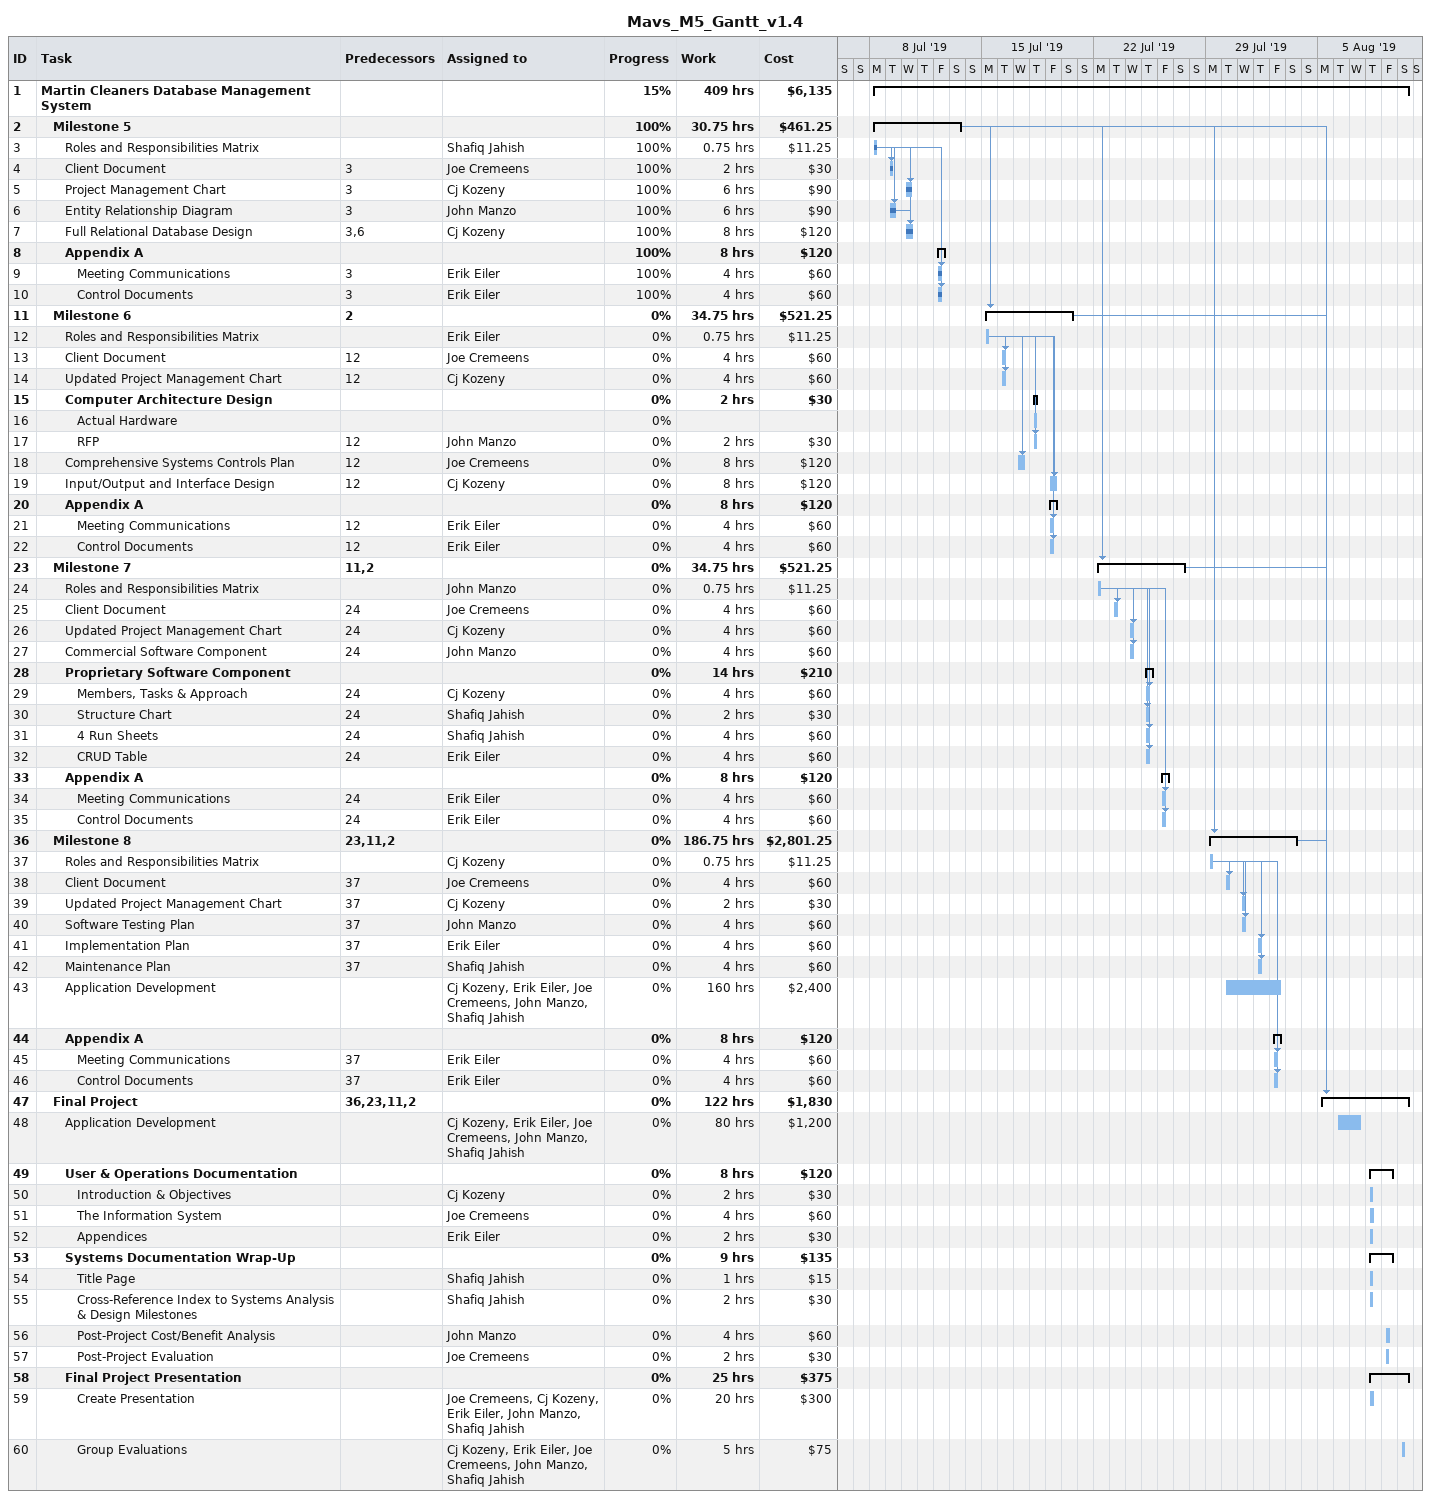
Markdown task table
Mavs_M5_Gantt_v1.4

| ID | Level | Task | Start | Finish | Predecessors | Resources | % complete | Work (h) | Cost ($) |
|---|---|---|---|---|---|---|---|---|---|
| 1 | 1 | **Martin Cleaners Database Management System** | 2019-07-08 | 2019-08-10 |  |  | 15 | 409 | 6135 |
| 2 | 2 | **Milestone 5** | 2019-07-08 | 2019-07-13 |  |  | 100 | 30.75 | 461.25 |
| 3 | 3 | Roles and Responsibilities Matrix | 2019-07-08 | 2019-07-08 |  | Shafiq Jahish | 100 | 0.75 | 11.25 |
| 4 | 3 | Client Document | 2019-07-09 | 2019-07-09 | 3 | Joe Cremeens | 100 | 2 | 30 |
| 5 | 3 | Project Management Chart | 2019-07-10 | 2019-07-10 | 3 | Cj Kozeny | 100 | 6 | 90 |
| 6 | 3 | Entity Relationship Diagram | 2019-07-09 | 2019-07-09 | 3 | John Manzo | 100 | 6 | 90 |
| 7 | 3 | Full Relational Database Design | 2019-07-10 | 2019-07-10 | 3, 6 | Cj Kozeny | 100 | 8 | 120 |
| 8 | 3 | **Appendix A** | 2019-07-12 | 2019-07-12 |  |  | 100 | 8 | 120 |
| 9 | 4 | Meeting Communications | 2019-07-12 | 2019-07-12 | 3 | Erik Eiler | 100 | 4 | 60 |
| 10 | 4 | Control Documents | 2019-07-12 | 2019-07-12 | 3 | Erik Eiler | 100 | 4 | 60 |
| 11 | 2 | **Milestone 6** | 2019-07-15 | 2019-07-20 | 2 |  | 0 | 34.75 | 521.25 |
| 12 | 3 | Roles and Responsibilities Matrix | 2019-07-15 | 2019-07-15 |  | Erik Eiler | 0 | 0.75 | 11.25 |
| 13 | 3 | Client Document | 2019-07-16 | 2019-07-16 | 12 | Joe Cremeens | 0 | 4 | 60 |
| 14 | 3 | Updated Project Management Chart | 2019-07-16 | 2019-07-16 | 12 | Cj Kozeny | 0 | 4 | 60 |
| 15 | 3 | **Computer Architecture Design** | 2019-07-18 | 2019-07-18 |  |  | 0 | 2 | 30 |
| 16 | 4 | Actual Hardware | 2019-07-18 | 2019-07-18 |  |  | 0 |  |  |
| 17 | 4 | RFP | 2019-07-18 | 2019-07-18 | 12 | John Manzo | 0 | 2 | 30 |
| 18 | 3 | Comprehensive Systems Controls Plan | 2019-07-17 | 2019-07-17 | 12 | Joe Cremeens | 0 | 8 | 120 |
| 19 | 3 | Input/Output and Interface Design | 2019-07-19 | 2019-07-19 | 12 | Cj Kozeny | 0 | 8 | 120 |
| 20 | 3 | **Appendix A** | 2019-07-19 | 2019-07-19 |  |  | 0 | 8 | 120 |
| 21 | 4 | Meeting Communications | 2019-07-19 | 2019-07-19 | 12 | Erik Eiler | 0 | 4 | 60 |
| 22 | 4 | Control Documents | 2019-07-19 | 2019-07-19 | 12 | Erik Eiler | 0 | 4 | 60 |
| 23 | 2 | **Milestone 7** | 2019-07-22 | 2019-07-27 | 11, 2 |  | 0 | 34.75 | 521.25 |
| 24 | 3 | Roles and Responsibilities Matrix | 2019-07-22 | 2019-07-22 |  | John Manzo | 0 | 0.75 | 11.25 |
| 25 | 3 | Client Document | 2019-07-23 | 2019-07-23 | 24 | Joe Cremeens | 0 | 4 | 60 |
| 26 | 3 | Updated Project Management Chart | 2019-07-24 | 2019-07-24 | 24 | Cj Kozeny | 0 | 4 | 60 |
| 27 | 3 | Commercial Software Component | 2019-07-24 | 2019-07-24 | 24 | John Manzo | 0 | 4 | 60 |
| 28 | 3 | **Proprietary Software Component** | 2019-07-25 | 2019-07-25 |  |  | 0 | 14 | 210 |
| 29 | 4 | Members, Tasks & Approach | 2019-07-25 | 2019-07-25 | 24 | Cj Kozeny | 0 | 4 | 60 |
| 30 | 4 | Structure Chart | 2019-07-25 | 2019-07-25 | 24 | Shafiq Jahish | 0 | 2 | 30 |
| 31 | 4 | 4 Run Sheets | 2019-07-25 | 2019-07-25 | 24 | Shafiq Jahish | 0 | 4 | 60 |
| 32 | 4 | CRUD Table | 2019-07-25 | 2019-07-25 | 24 | Erik Eiler | 0 | 4 | 60 |
| 33 | 3 | **Appendix A** | 2019-07-26 | 2019-07-26 |  |  | 0 | 8 | 120 |
| 34 | 4 | Meeting Communications | 2019-07-26 | 2019-07-26 | 24 | Erik Eiler | 0 | 4 | 60 |
| 35 | 4 | Control Documents | 2019-07-26 | 2019-07-26 | 24 | Erik Eiler | 0 | 4 | 60 |
| 36 | 2 | **Milestone 8** | 2019-07-29 | 2019-08-03 | 23, 11, 2 |  | 0 | 186.75 | 2801.25 |
| 37 | 3 | Roles and Responsibilities Matrix | 2019-07-29 | 2019-07-29 |  | Cj Kozeny | 0 | 0.75 | 11.25 |
| 38 | 3 | Client Document | 2019-07-30 | 2019-07-30 | 37 | Joe Cremeens | 0 | 4 | 60 |
| 39 | 3 | Updated Project Management Chart | 2019-07-31 | 2019-07-31 | 37 | Cj Kozeny | 0 | 2 | 30 |
| 40 | 3 | Software Testing Plan | 2019-07-31 | 2019-07-31 | 37 | John Manzo | 0 | 4 | 60 |
| 41 | 3 | Implementation Plan | 2019-08-01 | 2019-08-01 | 37 | Erik Eiler | 0 | 4 | 60 |
| 42 | 3 | Maintenance Plan | 2019-08-01 | 2019-08-01 | 37 | Shafiq Jahish | 0 | 4 | 60 |
| 43 | 3 | Application Development | 2019-07-30 | 2019-08-02 |  | Cj Kozeny, Erik Eiler, Joe Cremeens, John Manzo, Shafiq Jahish | 0 | 160 | 2400 |
| 44 | 3 | **Appendix A** | 2019-08-02 | 2019-08-02 |  |  | 0 | 8 | 120 |
| 45 | 4 | Meeting Communications | 2019-08-02 | 2019-08-02 | 37 | Erik Eiler | 0 | 4 | 60 |
| 46 | 4 | Control Documents | 2019-08-02 | 2019-08-02 | 37 | Erik Eiler | 0 | 4 | 60 |
| 47 | 2 | **Final Project** | 2019-08-05 | 2019-08-10 | 36, 23, 11, 2 |  | 0 | 122 | 1830 |
| 48 | 3 | Application Development | 2019-08-06 | 2019-08-07 |  | Cj Kozeny, Erik Eiler, Joe Cremeens, John Manzo, Shafiq Jahish | 0 | 80 | 1200 |
| 49 | 3 | **User & Operations Documentation** | 2019-08-08 | 2019-08-09 |  |  | 0 | 8 | 120 |
| 50 | 4 | Introduction & Objectives | 2019-08-08 | 2019-08-08 |  | Cj Kozeny | 0 | 2 | 30 |
| 51 | 4 | The Information System | 2019-08-08 | 2019-08-08 |  | Joe Cremeens | 0 | 4 | 60 |
| 52 | 4 | Appendices | 2019-08-08 | 2019-08-08 |  | Erik Eiler | 0 | 2 | 30 |
| 53 | 3 | **Systems Documentation Wrap-Up** | 2019-08-08 | 2019-08-09 |  |  | 0 | 9 | 135 |
| 54 | 4 | Title Page | 2019-08-08 | 2019-08-08 |  | Shafiq Jahish | 0 | 1 | 15 |
| 55 | 4 | Cross-Reference Index to Systems Analysis & Design Milestones | 2019-08-08 | 2019-08-08 |  | Shafiq Jahish | 0 | 2 | 30 |
| 56 | 4 | Post-Project Cost/Benefit Analysis | 2019-08-09 | 2019-08-09 |  | John Manzo | 0 | 4 | 60 |
| 57 | 4 | Post-Project Evaluation | 2019-08-09 | 2019-08-09 |  | Joe Cremeens | 0 | 2 | 30 |
| 58 | 3 | **Final Project Presentation** | 2019-08-08 | 2019-08-10 |  |  | 0 | 25 | 375 |
| 59 | 4 | Create Presentation | 2019-08-08 | 2019-08-08 |  | Joe Cremeens, Cj Kozeny, Erik Eiler, John Manzo, Shafiq Jahish | 0 | 20 | 300 |
| 60 | 4 | Group Evaluations | 2019-08-10 | 2019-08-10 |  | Cj Kozeny, Erik Eiler, Joe Cremeens, John Manzo, Shafiq Jahish | 0 | 5 | 75 |
